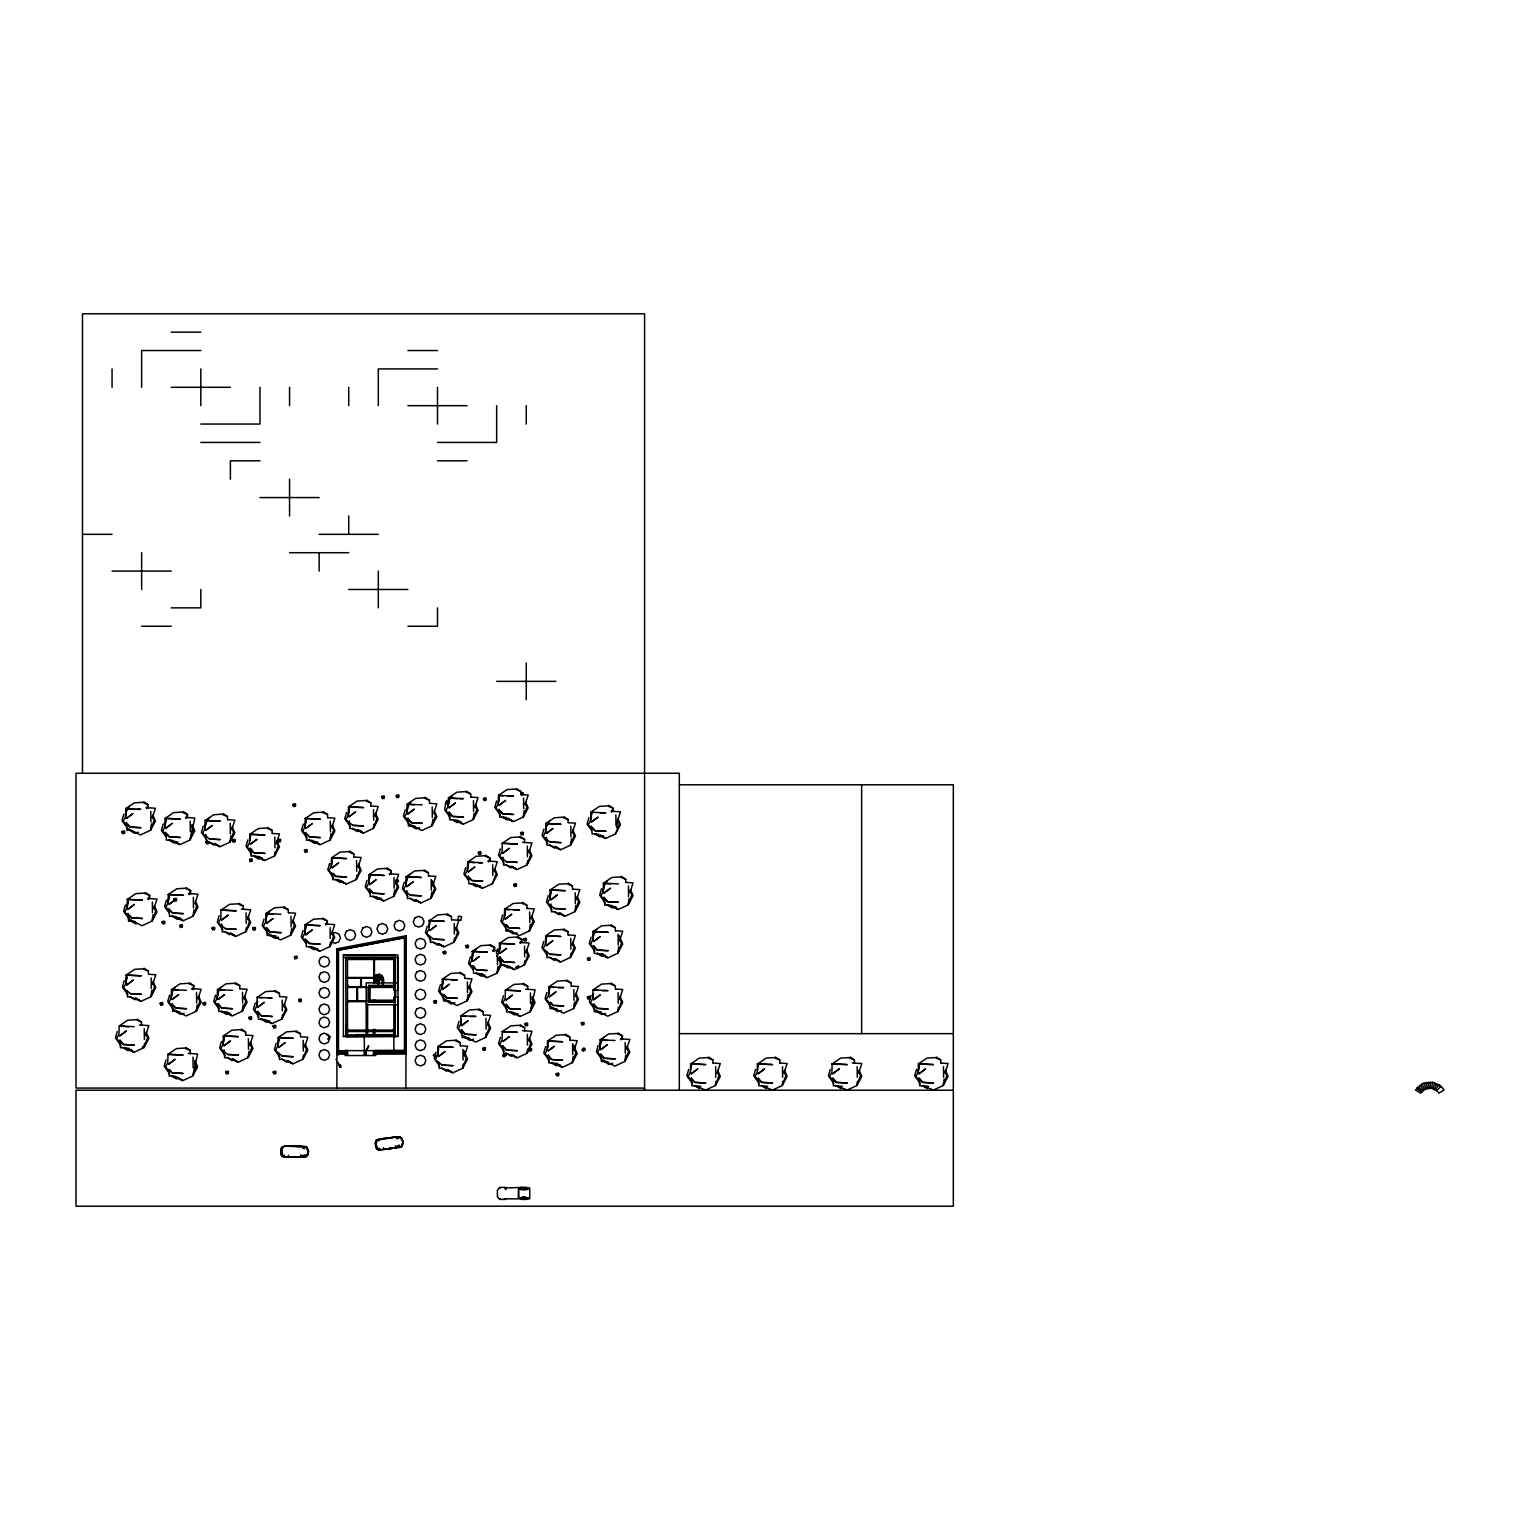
<?xml version="1.0" encoding="UTF-8"?>
<svg xmlns="http://www.w3.org/2000/svg" width="1520" height="1520" viewBox="0 0 1520 1520"><rect width="100%" height="100%" fill="white"/><g stroke="black" fill="none" stroke-linecap="round" stroke-linejoin="round"><path stroke-width="1.5" d="M395.276 1036.203L346.066 1036.621L346.066 1024.974M529.207 1049.883C533.843 1048.477 528.2 1051.859 530.005 1048.781M382.204 986.138C389.709 969.722 365.142 973.579 379.031 982.186C367.213 976.79 387.144 969.969 382.071 982.813M284.506 1155.257L284.487 1157.005L288.458 1157.043L288.477 1155.295M300.865 1155.409L300.846 1157.157L304.817 1157.195L307.724 1155.466L308.579 1151.058L306.907 1146.935L284.639 1146.118L281.238 1147.752L281.181 1155.276L282.872 1156.739L304.665 1157.176L304.836 1155.447M288.724 1157.043L301.245 1157.062L300.599 1154.915M305.102 1154.896L304.912 1156.853M382.318 980.419L382.432 979.317M395.732 1147.828L383.933 1149.348L401.85 1146.612L403.047 1142.337L401.698 1138.043L399.779 1136.77L394.687 1137.15M127.661 824.087L129.998 827.127L140.752 827.697L129.998 827.127L123.158 821.56L125.552 816.734L125.761 808.602L134.254 802.864L142.272 802.332L147.934 804.612L148.143 807.88M129.238 914.869L131.575 917.909L142.329 918.479L131.575 917.909L124.735 912.342L127.129 907.535L127.338 899.384L135.831 893.646L143.849 893.114L149.511 895.394L149.72 898.681M130.378 993.624L141.113 994.194L130.378 993.624L123.538 988.057L125.932 983.231L126.141 975.099L134.634 969.361L142.633 968.829L148.314 971.109L148.504 974.377M167.048 833.834L169.385 836.874L180.139 837.463L169.385 836.874L162.564 831.307L164.939 826.5L165.167 818.368L173.66 812.611L181.659 812.079L187.34 814.378L187.53 817.646M170.202 910.005L172.539 913.045L183.293 913.634L172.539 913.045L165.718 907.478L168.093 902.671L168.302 894.52L176.814 888.782L184.813 888.25L190.475 890.53L190.684 893.817M173.375 1005.081L175.712 1008.121L186.466 1008.71L175.712 1008.121L168.891 1002.554L171.266 997.747L171.494 989.615L179.987 983.858L187.986 983.326L193.667 985.625L193.857 988.893M209.418 839.002L220.172 839.572L209.418 839.002L202.597 833.435L204.972 828.628L205.2 820.477L213.693 814.739L221.692 814.207L227.373 816.487L227.563 819.755M227.658 1012.054L218.728 1011.427L218.196 1003.542L221.692 1008.102L232.446 1008.691L221.692 1008.102L214.871 1002.535L217.265 997.728L217.474 989.596L225.967 983.839L233.966 983.307L239.647 985.606L239.837 988.874M227.582 1054.462L238.336 1055.032L227.582 1054.462L220.761 1048.895L223.136 1044.069L223.364 1035.937L231.857 1030.199L239.856 1029.667L245.537 1031.947L245.727 1035.215M265.221 1019.54L258.438 1019.198L257.887 1011.313L261.402 1015.873L272.156 1016.462L261.402 1015.873L254.562 1010.306L256.956 1005.499L257.165 997.367L265.658 991.61L273.676 991.078L279.338 993.377L279.547 996.645M276.127 935.997L267.197 935.389L266.665 927.504L270.161 932.064L280.915 932.634L270.161 932.064L263.34 926.497L265.734 921.671L265.943 913.539L274.436 907.801L282.435 907.269L288.116 909.549L288.306 912.817M282.378 1056.115L293.132 1056.704L282.378 1056.115L275.538 1050.548L277.932 1045.741L278.141 1037.59L286.634 1031.852L294.652 1031.32L300.314 1033.619L300.523 1036.887M307.135 833.967L309.491 837.007L320.226 837.577L309.491 837.007L302.651 831.44L305.045 826.614L305.254 818.482L313.747 812.744L321.746 812.212L327.427 814.492L327.617 817.76M306.945 940.424L309.301 943.464L320.036 944.053L309.301 943.464L302.461 937.897L304.855 933.09L305.064 924.939L313.557 919.201L321.556 918.669L327.237 920.968L327.427 924.236M333.431 873.354L335.768 876.394L346.522 876.964L335.768 876.394L328.928 870.827L331.322 866.001L331.531 857.869L340.024 852.131L348.023 851.599L353.704 853.879L353.913 857.147M352.754 825.36L363.508 825.93L352.754 825.36L345.933 819.793L348.308 814.986L348.536 806.835L357.029 801.097L365.028 800.565L370.709 802.845L370.899 806.132M370.861 890.207L373.198 893.247L383.952 893.836L373.198 893.247L366.358 887.68L368.752 882.873L368.961 874.741L377.454 868.984L385.472 868.452L391.134 870.751L391.343 874.019M415.226 826.348L408.424 826.006L407.892 818.121L411.407 822.681L422.142 823.27L411.407 822.681L404.567 817.114L406.961 812.307L407.17 804.175L415.663 798.418L423.662 797.886L429.343 800.185L429.533 803.453M410.381 895.242L421.135 895.831L410.381 895.242L403.541 889.675L405.935 884.868L406.144 876.736L414.637 870.979L422.636 870.447L428.317 872.746L428.526 876.014M442.149 1065.102L452.903 1065.691L442.149 1065.102L435.328 1059.535L437.722 1054.728L437.931 1046.596L446.424 1040.839L454.423 1040.326L460.104 1042.606L460.294 1045.874M444.22 994.688L446.557 997.728L457.311 998.298L446.557 997.728L439.736 992.161L442.111 987.335L442.339 979.203L450.832 973.465L458.831 972.933L464.512 975.213L464.702 978.481M458.603 820.382L449.692 819.774L449.141 811.87L452.656 816.43L463.41 817.019L452.656 816.43L445.816 810.882L448.21 806.056L448.419 797.924L456.931 792.186L464.93 791.654L470.592 793.934L470.801 797.202M468.996 1037.894L462.194 1037.571L461.662 1029.686L465.177 1034.246L475.912 1034.816L465.177 1034.246L458.337 1028.679L460.731 1023.853L460.94 1015.721L469.433 1009.983L477.432 1009.451L483.113 1011.731L483.303 1014.999M469.547 877.515L471.884 880.555L482.638 881.125L471.884 880.555L465.044 874.988L467.438 870.162L467.647 862.03L476.14 856.292L484.139 855.76L489.82 858.04L490.029 861.308M482.467 973.864L473.556 973.256L473.024 965.371L476.52 969.931L487.274 970.501L476.52 969.931L469.699 964.364L472.074 959.538L472.302 951.406L480.795 945.668L488.794 945.136L494.475 947.416L494.665 950.684M500.403 810.844L502.74 813.884L513.494 814.473L502.74 813.884L495.919 808.317L498.313 803.51L498.522 795.378L507.015 789.621L515.014 789.089L520.695 791.388L520.885 794.656M507.547 965.542L500.764 965.2L500.213 957.315L503.728 961.875L514.482 962.464L503.728 961.875L496.907 956.308L499.282 951.501L499.491 943.35L508.003 937.612L516.002 937.08L521.664 939.379L521.873 942.647M506.521 924.73L508.858 927.77L519.612 928.359L508.858 927.77L502.018 922.203L504.412 917.396L504.621 909.245L513.114 903.507L521.132 902.975L526.794 905.274L527.003 908.542M550.05 842.023L560.785 842.612L550.05 842.023L543.21 836.456L545.604 831.649L545.813 823.498L554.306 817.76L562.305 817.228L567.986 819.508L568.176 822.795M549.936 954.275L560.69 954.845L549.936 954.275L543.115 948.708L545.509 943.882L545.718 935.75L554.211 930.012L562.21 929.48L567.891 931.76L568.081 935.028M554.401 908.504L565.155 909.074L554.401 908.504L547.58 902.937L549.955 898.111L550.164 889.979L558.676 884.241L566.675 883.709L572.337 885.989L572.546 889.257M557.707 1063.487L548.796 1062.879L548.264 1054.994L551.76 1059.554L562.514 1060.124L551.76 1059.554L544.939 1053.987L547.314 1049.161L547.542 1041.029L556.035 1035.291L564.034 1034.759L569.715 1037.039L569.905 1040.307M555.218 1005.499L563.806 1005.974L553.071 1005.385L546.231 999.818L548.625 995.011L548.834 986.879L557.327 981.122L565.326 980.59L571.007 982.889L571.216 986.157M592.724 827.64L595.061 830.68L605.815 831.269L595.061 830.68L588.221 825.113L590.615 820.306L590.824 812.174L599.317 806.417L607.335 805.885L612.997 808.184L613.206 811.452M603.231 954.047L594.301 953.439L593.769 945.554L597.265 950.114L608.019 950.684L597.265 950.114L590.444 944.547L592.838 939.721L593.047 931.589L601.54 925.851L609.539 925.319L615.22 927.599L615.41 930.867M601.103 1012.054L594.301 1011.712L593.769 1003.827L597.265 1008.387L608.019 1008.976L597.265 1008.387L590.444 1002.82L592.838 998.013L593.047 989.881L601.54 984.124L609.539 983.592L615.22 985.891L615.41 989.159M611.458 905.388L604.675 905.046L604.124 897.161L607.639 901.721L618.393 902.31L607.639 901.721L600.799 896.154L603.193 891.347L603.402 883.215L611.914 877.458L619.913 876.945L625.575 879.225L625.784 882.493M602.015 1055.26L604.352 1058.3L615.106 1058.87L604.352 1058.3L597.531 1052.733L599.906 1047.926L600.115 1039.775L608.627 1034.037L616.626 1033.505L622.288 1035.785L622.497 1039.072M928.625 1086.344L919.695 1085.717L919.163 1077.832L922.678 1082.392L933.413 1082.981L922.678 1082.392L915.838 1076.825L918.232 1072.018L918.441 1063.886L926.934 1058.129L934.933 1057.597L940.614 1059.896L940.804 1063.164M339.245 1065.083C342.114 1065.482 337.782 1065.881 338.96 1064.38M1430.187 1088.092L1430.415 1082.088M395.979 881.448C400.216 880.821 395.675 882.208 396.017 880.802M521.037 794.105C520.999 795.473 524.134 791.35 522.272 794.903M379.639 978.177C387.391 970.862 371.982 979.393 381.824 980.172M522.044 1199.337L520.657 1197.95M151.449 823.916L150.499 830.281L140.448 834.936L127.604 828.381M153.026 914.698L152.076 921.063L142.044 925.737L129.181 919.163L123.595 911.297L125.4 905.008M151.829 990.413L150.879 996.778L140.828 1001.433L135.47 997.975L140.6 1001.053L129.922 996.702L127.414 996.949L126.996 991.04M144.571 1043.404L143.925 1047.641L133.893 1052.315L128.535 1048.857L133.665 1051.935L122.987 1047.584L120.46 1047.812L119.928 1039.927L123.424 1044.487L134.178 1045.076L123.424 1044.487L116.603 1038.92L118.978 1034.113L119.206 1025.962L127.699 1020.224L135.698 1019.692L141.379 1021.991L141.569 1025.259M193.99 909.834L193.04 916.199L183.008 920.873L177.65 917.396L182.761 920.474L172.102 916.142L169.575 916.37L169.024 908.485M197.182 1004.91L196.213 1011.275L186.181 1015.949L173.318 1009.375L167.732 1001.509L169.556 995.22M230.888 835.791L229.919 842.156L219.887 846.83L214.529 843.353L219.659 846.431L208.981 842.08L206.454 842.327L205.922 834.442M246.411 927.523L245.765 931.76L235.733 936.434L230.375 932.976L235.505 936.054L224.827 931.703L222.3 931.931L221.768 924.046M243.162 1004.891L242.193 1011.256L232.161 1015.93L226.803 1012.472L231.933 1015.55L221.255 1011.199L226.233 1014.258L230.014 1013.156M275.158 851.713L274.531 855.969L264.48 860.624L259.122 857.166L264.252 860.244L253.574 855.893L251.066 856.121L250.515 848.236L254.03 852.796L264.765 853.385L254.03 852.796L247.19 847.248L249.584 842.422L249.793 834.29L258.286 828.552L266.285 828.02L271.966 830.3L272.175 833.568M249.052 1051.251L248.083 1057.616L238.051 1062.29L232.693 1058.813L237.823 1061.891L227.145 1057.54L224.618 1057.787L224.086 1049.902M291.631 928.853L290.662 935.218L280.63 939.873L267.786 933.318L262.2 925.452L264.005 919.144M282.53 1014.79L281.903 1019.027L271.871 1023.701L266.513 1020.243L271.624 1023.321L260.965 1018.97L265.924 1022.029L269.705 1020.927M330.942 833.796L329.992 840.161L319.941 844.816L314.583 841.358L319.713 844.436L309.035 840.085L306.508 840.332L305.976 832.447M303.506 1055.032L302.879 1059.269L292.828 1063.943L287.489 1060.466L292.6 1063.563L281.941 1059.212L279.414 1059.44L278.996 1053.531M330.429 942.381L329.802 946.618L319.751 951.292L314.393 947.815L319.523 950.912L308.845 946.561L306.318 946.789L305.786 938.904M356.896 875.292L356.269 879.548L346.218 884.203L340.879 880.745L345.99 883.823L335.331 879.472L332.804 879.719L332.386 873.791M373.901 824.277L373.255 828.514L363.223 833.188L357.865 829.711L362.995 832.789L352.317 828.457L349.79 828.685L349.258 820.8M394.649 890.036L393.699 896.401L383.648 901.075L378.309 897.617L383.42 900.695L372.761 896.344L370.234 896.572L369.683 888.687M432.858 819.47L431.908 825.835L421.857 830.509L409.013 823.935L403.427 816.069L405.232 809.78M431.832 892.031L430.882 898.396L420.831 903.07L415.473 899.612L420.603 902.69L409.944 898.339L407.417 898.567L406.866 890.682M454.556 938.049L453.91 942.286L443.878 946.941L438.52 943.483L443.65 946.561L432.972 942.21L430.445 942.457L430.046 936.548M474.107 813.238L473.157 819.603L463.125 824.258L457.767 820.8L462.878 823.878L452.219 819.527L457.178 822.586L460.959 821.503M468.008 994.517L467.058 1000.882L457.026 1005.537L444.163 998.982L438.577 991.116L440.401 984.808M463.296 1064.019L462.65 1068.275L452.618 1072.93L447.26 1069.472L452.39 1072.55L441.712 1068.199L439.185 1068.427L438.786 1062.518M486.305 1033.144L485.659 1037.4L475.627 1042.055L462.783 1035.5L457.197 1027.634L459.002 1021.326M497.99 966.72L497.021 973.085L486.989 977.74L481.631 974.282L486.761 977.36L476.083 973.009L481.042 976.068L484.842 974.985M524.21 810.673L523.241 817.038L513.209 821.712L507.851 818.254L512.981 821.332L502.303 816.981L499.776 817.209L499.244 809.324M527.63 860.719L527.003 864.956L516.971 869.63L511.613 866.172L516.724 869.25L506.065 864.899L503.538 865.127L502.987 857.242M524.875 960.792L524.229 965.029L514.197 969.703L508.839 966.226L513.95 969.323L503.291 964.972L508.25 968.031M530.309 924.559L529.359 930.924L519.327 935.598L506.464 929.024L500.878 921.158L502.702 914.869M527.668 1049.047L527.041 1053.284L517.009 1057.939L511.651 1054.481L516.762 1057.559L506.103 1053.208L503.576 1053.455L503.025 1045.57M571.501 838.812L570.551 845.177L560.5 849.851L555.142 846.374L560.272 849.452L549.594 845.12L547.086 845.348L546.535 837.463M575.852 905.293L574.902 911.658L564.87 916.313L559.512 912.855L564.623 915.933L553.964 911.582L551.437 911.829L550.886 903.944M571.083 953.192L570.437 957.429L560.405 962.084L555.047 958.626L560.177 961.704L549.499 957.353L546.972 957.6L546.573 951.691M574.522 1002.174L573.572 1008.539L563.521 1013.213L550.677 1006.639L545.091 998.773L546.896 992.484M573.23 1056.343L572.261 1062.708L562.229 1067.363L556.871 1063.905L562.001 1066.983L551.323 1062.632L556.282 1065.691L560.082 1064.608M616.512 827.469L617.88 818.596L620.483 824.676L615.562 833.834L605.511 838.508L600.172 835.05L605.283 838.128L594.624 833.777L592.097 834.005L591.546 826.12M618.735 946.903L617.766 953.268L607.734 957.923L602.376 954.465L607.506 957.543L596.828 953.192L601.806 956.251L605.587 955.168M629.09 898.529L628.14 904.894L618.108 909.549L612.75 906.091L617.861 909.169L607.202 904.818L612.161 907.877L615.961 906.794M618.412 1007.304L617.766 1011.541L607.734 1016.215L594.89 1009.641L589.304 1001.775L591.109 995.486M625.803 1055.089L624.853 1061.454L614.821 1066.128L601.958 1059.554L596.372 1051.688L598.196 1045.399M715.996 1081.309L715.35 1085.546L705.318 1090.22M782.838 1081.309L782.211 1085.546L772.179 1090.22M857.489 1081.309L856.843 1085.546L846.811 1090.22M944.129 1079.181L943.179 1085.546L933.128 1090.22M125.552 816.734L126.844 808.165L125.742 815.1M127.129 907.535L128.421 898.947L127.319 905.882M125.932 983.231L126.901 976.809M164.939 826.5L166.25 817.912L165.129 824.866M168.093 902.671L169.404 894.083L168.283 901.018M171.266 997.747L172.577 989.159L171.456 996.113M204.972 828.628L206.283 820.04L205.162 826.975M217.265 997.728L218.557 989.14M223.136 1044.069L224.124 1037.647M265.734 921.671L267.026 913.102L265.924 920.037M256.956 1005.499L257.602 1001.205M305.045 826.614L306.337 818.045L305.235 824.98M277.932 1045.741L278.901 1039.3M304.855 933.09L306.147 924.502L305.045 931.437M331.322 866.001L331.968 861.707M348.308 814.986L349.619 806.398L348.498 813.333M368.752 882.873L370.044 874.285L368.942 881.239M406.961 812.307L408.253 803.719L407.151 810.654M405.935 884.868L407.227 876.28L406.125 883.234M448.21 806.056L449.502 797.468L448.4 804.422M442.111 987.335L443.099 980.913M437.722 1054.728L438.368 1050.434M467.438 870.162L468.73 861.593L467.628 868.528M460.731 1023.853L461.377 1019.559M472.074 959.538L473.385 950.95L472.264 957.904M498.313 803.51L499.282 797.069M499.282 951.501L500.593 942.913L499.472 949.848M504.412 917.396L505.381 910.955L504.602 915.743M545.604 831.649L546.896 823.061L545.794 829.996M549.955 898.111L550.943 891.689M545.509 943.882L546.478 937.46M548.625 995.011L549.594 988.57M547.314 1049.161L548.625 1040.573L547.504 1047.527M590.615 820.306L591.907 811.718L590.805 818.672M592.838 939.721L594.13 931.133L593.028 938.087M603.193 891.347L604.504 882.759M592.838 998.013L593.484 993.719M599.906 1047.926L601.217 1039.338L600.096 1046.273M918.232 1072.018L919.524 1063.43L918.422 1070.384M126.122 981.597L126.863 976.961M217.436 996.094L218.177 991.458M249.774 840.788L250.876 833.834M223.326 1042.435L224.067 1037.818M278.122 1044.088L278.863 1039.471M331.512 864.367L332.253 859.731M429.172 927.105L430.274 920.17L437.684 914.869L445.683 914.337L451.364 916.617L451.554 919.885M442.301 985.701L443.042 981.065M437.893 1053.094L438.634 1048.458M498.484 801.876L499.225 797.24M550.145 896.477L550.886 891.841M545.699 942.248L546.44 937.612M548.815 993.377L549.556 988.741M603.383 889.713L604.124 885.077M690.593 1070.384L691.714 1063.43L699.124 1058.129L707.123 1057.597L712.785 1059.896L712.994 1063.164M757.454 1070.384L758.556 1063.43L765.985 1058.129L773.984 1057.597L779.646 1059.896L779.855 1063.164M152.399 817.551L152.817 815.043L155.42 821.104L150.499 830.281L154.28 820.04L152.399 817.551L155.42 808.26L146.015 807.652M153.976 908.333L154.394 905.825L156.997 911.905L152.076 921.063L155.857 910.822L153.976 908.333L156.997 899.042L147.592 898.434M152.779 984.048L153.197 981.54L155.8 987.601L150.879 996.778L154.66 986.537L152.779 984.048L155.8 974.757L148.732 974.301M145.844 1034.911L146.243 1032.403L148.846 1038.483L143.925 1047.641L147.706 1037.419L145.844 1034.911L148.865 1025.62L139.441 1025.012M198.132 998.545L198.531 996.037L201.134 1002.117L196.213 1011.275L199.994 1001.053L198.132 998.545L201.153 989.254L191.729 988.665M231.838 829.426L232.237 826.918L234.84 832.998L229.919 842.156L233.7 831.915L231.838 829.426L234.859 820.135L227.791 819.679M247.684 919.03L248.102 916.541L250.686 922.602L245.765 931.76L249.565 921.538L247.684 919.03L250.705 909.739L241.281 909.15M244.112 998.526L244.53 996.037L247.114 1002.098L242.193 1011.256L245.974 1001.034L244.112 998.526L247.133 989.235L240.065 988.779M276.431 843.239L276.849 840.731L279.452 846.792L274.531 855.969L278.312 845.728L276.431 843.239L279.452 833.929L272.384 833.492M250.002 1044.886L250.401 1042.378L253.004 1048.439L248.083 1057.616L251.864 1047.375L250.002 1044.886L253.023 1035.595L245.955 1035.139M292.581 922.488L292.999 919.98L295.602 926.041L290.662 935.218L294.462 924.977L292.581 922.488L295.602 913.197L288.534 912.741M283.803 1006.297L284.221 1003.789L286.824 1009.869L281.903 1019.027L285.684 1008.805L283.803 1006.297L286.824 997.006L279.775 996.55M331.892 827.431L332.31 824.923L334.913 830.984L329.992 840.161L333.773 829.92L331.892 827.431L334.913 818.14L327.845 817.684M304.779 1046.539L305.197 1044.031L307.8 1050.111L302.879 1059.269L306.66 1049.047L304.779 1046.539L307.8 1037.248L300.751 1036.792M358.169 866.818L358.587 864.31L361.19 870.371L356.269 879.548L360.05 869.307L358.169 866.818L361.19 857.508L354.122 857.071M375.174 815.784L375.573 813.276L378.176 819.356L373.255 828.514L377.036 818.292L375.174 815.784L378.195 806.493L371.127 806.037M433.2 883.177L435.803 889.238L430.882 898.396L434.663 888.174L432.782 885.666L432.402 880.821M475.057 806.873L475.475 804.365L478.078 810.426L473.157 819.603L476.938 809.362L475.057 806.873L478.078 797.563L471.029 797.126M455.829 929.556L456.247 927.048L458.85 933.109L453.91 942.286L457.71 932.045L455.829 929.556L458.85 920.265L451.782 919.809M468.977 988.152L469.376 985.644L471.979 991.705L467.058 1000.882L470.839 990.641L468.977 988.152L471.979 978.861L464.93 978.405M492.385 883.709L496.166 873.468L494.285 870.979L494.703 868.471L497.306 874.532L492.385 883.709L482.334 888.364L476.995 884.906L482.106 887.984L471.447 883.633L468.92 883.88L468.369 875.995M464.968 1053.037L467.571 1059.098L462.65 1068.275L466.431 1058.034L464.569 1055.545L464.17 1050.681M487.578 1024.67L487.996 1022.162L490.599 1028.223L485.659 1037.4L489.459 1027.159L487.578 1024.67L490.599 1015.36L483.531 1014.923M501.942 963.908L497.021 973.085L500.802 962.844L498.94 960.355L499.339 957.847L501.087 961.894M525.16 804.308L525.559 801.8L528.162 807.88L523.241 817.038L527.022 806.816L525.16 804.308L528.181 795.017L521.113 794.561M528.903 852.226L529.321 849.737L531.924 855.798L527.003 864.956L530.784 854.734L528.903 852.226L531.924 842.935L522.519 842.346M531.259 918.194L531.677 915.686L534.28 921.766L529.359 930.924L533.14 920.702L531.259 918.194L534.28 908.903L527.231 908.447M526.148 952.299L526.547 949.791L529.15 955.871L524.229 965.029L528.01 954.807L526.148 952.299L529.15 943.008L519.745 942.4M528.96 1040.554L529.359 1038.046L531.962 1044.107L527.041 1053.284L530.822 1043.043L528.96 1040.554L531.962 1031.263L522.557 1030.655M572.451 832.447L572.869 829.939L575.472 836.019L570.551 845.177L574.332 834.955L572.451 832.447L575.472 823.156L568.404 822.7M576.821 898.928L577.22 896.42L579.823 902.481L574.902 911.658L578.683 901.417L576.821 898.928L579.823 889.637L572.774 889.181M572.356 944.699L572.774 942.191L575.358 948.252L570.437 957.429L574.237 947.188L572.356 944.699L575.377 935.408L568.309 934.952M575.472 995.809L575.89 993.32L578.493 999.381L573.572 1008.539L577.353 998.317L575.472 995.809L578.493 986.518L571.425 986.062M574.579 1047.47L577.182 1053.531L572.261 1062.708L576.042 1052.467L574.18 1049.978L573.781 1045.114M620.103 938.03L622.706 944.091L617.766 953.268L621.566 943.027L619.685 940.538L619.286 935.674M630.059 892.164L630.458 889.656L633.061 895.717L628.14 904.894L631.921 894.653L630.059 892.164L633.061 882.854L626.012 882.417M619.685 998.811L620.103 996.322L622.706 1002.383L617.766 1011.541L621.566 1001.319L619.685 998.811L622.706 989.52L615.638 989.064M626.772 1048.724L627.171 1046.216L629.774 1052.296L624.853 1061.454L628.634 1051.232L626.772 1048.724L629.774 1039.433L620.369 1038.825M717.269 1072.816L717.668 1070.327L720.271 1076.388L715.35 1085.546L719.131 1075.324L717.269 1072.816L720.271 1063.525L713.222 1063.069M784.111 1072.816L784.529 1070.327L787.132 1076.388L782.211 1085.546L785.992 1075.324L784.111 1072.816L787.132 1063.525L780.083 1063.069M858.762 1072.816L859.161 1070.327L861.764 1076.388L856.843 1085.546L860.624 1075.324L858.762 1072.816L861.783 1063.525L852.359 1062.936M945.079 1072.816L945.497 1070.327L948.1 1076.388L943.179 1085.546L946.96 1075.324L945.079 1072.816L948.1 1063.525L941.032 1063.069M1432.581 1082.297L1422.853 1083.532L1415.5 1090.011L1420.63 1093.165L1425.342 1089.023L1431.555 1088.225L1432.619 1082.297L1441.321 1086.705M382.47 985.435L382.565 979.944L378.347 978.462L382.926 978.329L382.128 975.802L375.383 980.723L379.202 978.177L378.822 974.092L375.668 975.441L374.946 976.562L379.183 978.386L376.865 981.407M520.999 1199.413L526.547 1199.413L526.699 1198.292M337.877 1054.291L338.846 1054.291M405.004 1052.79L405.973 1052.79M499.453 1187.918L497.401 1189.932L497.401 1196.848L499.453 1198.862M123.823 814.207L122.018 820.515L126.483 826.804M163.229 823.973L161.405 830.281L165.889 836.57M124.203 980.704L122.398 987.012L127.984 994.878M117.268 1031.586L115.444 1037.875L121.03 1045.741M166.383 900.144L164.559 906.433L169.024 912.722M203.262 826.101L201.438 832.39L207.024 840.256M166.022 1059.953L164.217 1066.261L169.803 1074.108M219.108 915.705L217.303 921.994L222.889 929.86M247.855 839.895L246.05 846.203L251.636 854.05M215.536 995.201L213.731 1001.49L219.298 1009.356M221.426 1041.561L219.602 1047.85L225.188 1055.716M303.316 824.087L301.511 830.395L307.097 838.261M255.227 1002.972L253.422 1009.261L259.008 1017.127M303.126 930.563L301.321 936.852L305.786 943.141M276.203 1043.214L274.398 1049.503L279.984 1057.369M329.593 863.474L327.788 869.782L333.374 877.648M346.598 812.459L344.774 818.748L350.36 826.614M367.023 880.346L365.218 886.635L369.683 892.943M404.206 882.341L402.401 888.63L407.987 896.496M448.97 802.199L447.336 800.565L445.949 801.363L444.676 809.837L450.262 817.684M427.253 926.212L425.448 932.52L431.034 940.386M465.709 867.635L463.904 873.943L468.369 880.232M496.584 800.983L494.779 807.272L500.346 815.138M435.993 1052.201L434.188 1058.509L439.755 1066.356M500.346 848.901L498.522 855.19L504.108 863.056M470.364 957.011L468.54 963.319L473.024 969.608M496.356 953.173L497.572 948.974M543.875 829.122L542.07 835.411L547.656 843.277M503.481 995.771L501.657 1002.079L507.243 1009.945M500.384 1037.21L498.56 1043.518L504.146 1051.384M548.245 895.603L546.421 901.892L552.007 909.758M543.78 941.374L541.975 947.663L547.561 955.529M588.886 817.779L587.081 824.068L591.546 830.357M545.604 1046.634L543.78 1052.942L549.366 1060.808M601.483 888.82L599.659 895.128L605.245 902.975M591.109 937.194L589.304 943.502L594.89 951.368M688.693 1069.491L686.869 1075.78L692.455 1083.646M755.554 1069.491L753.73 1075.78L759.316 1083.646M830.186 1069.491L828.362 1075.78L833.948 1083.646M916.503 1069.491L914.698 1075.78L920.284 1083.646M379.012 978.633L378.689 985.853L369.436 985.853M378.784 977.816L374.604 978.709L377.948 977.93M357.333 876.261L356.516 877.648M382.622 979.811L382.907 977.816L378.898 978.69M505.856 1055.374L504.222 1057.008L502.835 1056.191L504.222 1053.74L505.856 1055.374L505.039 1053.987M585.2 1049.617L583.566 1051.232L582.179 1050.415L583.566 1047.983L585.2 1049.617L584.383 1048.23M1432.961 1088.567L1434.766 1082.829M432.782 885.666L435.803 876.375L428.735 875.919M494.285 870.979L497.306 861.688L487.901 861.08M464.569 1055.545L467.59 1046.235L460.522 1045.798M498.94 960.355L500.137 956.631M574.18 1049.978L577.201 1040.668L570.133 1040.231M619.685 940.538L622.706 931.228L615.638 930.791M615.562 833.834L619.343 823.612L617.462 821.104L620.483 811.813L611.078 811.224M378.404 977.987L376.732 974.605L378.993 978.519M368.505 1045.722L365.921 1051.859L368.771 1045.836M146.509 808.697L148.2 804.745L143.678 801.743M148.086 899.479L149.777 895.527L145.255 892.525M185.896 818.444L187.587 814.511L183.084 811.509M189.05 894.615L190.741 890.663L186.219 887.68M192.223 989.691L193.914 985.758L189.411 982.756M325.812 925.034L327.484 921.082L322.981 918.099M389.709 874.817L391.4 870.884L386.878 867.882M488.395 862.125L490.086 858.173L485.564 855.171M493.031 951.501L494.722 947.549L490.2 944.547M520.239 943.445L521.93 939.493L517.408 936.51M611.572 812.25L613.263 808.317L608.741 805.315M620.863 1039.87L622.554 1035.918L618.032 1032.935M379.43 977.854C381.691 967.822 375.003 981.293 378.309 985.853M402.42 1140.019L403.066 1143.591L401.033 1147.087L402.971 1141.615L399.779 1136.77L401.603 1138.499M1434.291 1089.08L1436.837 1083.627M458.413 916.408L457.976 919.752L460.902 920.379L461.548 916.712L458.679 916.18M127.167 810.103L129.447 806.417M206.587 821.978L208.886 818.292M172.881 991.097L175.18 987.43M218.88 991.078L221.16 987.411M267.349 915.04L269.629 911.354M408.576 805.657L410.856 801.99M449.825 799.406L452.105 795.739M407.55 878.218L409.83 874.551M547.219 824.999L549.499 821.332M473.689 952.907L475.988 949.221M604.808 884.697L607.088 881.03M594.453 933.071L596.733 929.404M601.521 1041.276L603.82 1037.609M1435.526 1089.764L1438.775 1084.71M435.727 1055.621C433.029 1055.773 433.143 1055.165 435.613 1055.583M1436.837 1090.771L1440.827 1086.268M376.865 1139.81L375.991 1140.703L378.043 1139.506M505.59 1199.204L504.336 1198.824L521.74 1198.862L520.543 1199.147M382.622 1138.689L398.487 1136.694L398.829 1138.404M526.509 1199.299L525.559 1198.862L529.739 1198.843L529.739 1187.937L525.559 1187.918L526.509 1187.481M282.929 1146.574L281.96 1147.353L284.145 1146.441M175.313 899.631L168.929 904.381L174.42 900.467M554.553 1046.121L548.169 1050.89L553.641 1046.957M129.086 917.795L128.516 919.999L131.062 920.36M520.904 792.642L523.431 793.003L522.044 795.454M395.846 879.985L397.822 879.795L398.62 881.182L396.169 882.569M143.526 1046.444L142.367 1046.9M339.701 1067.173L341.107 1066.356L340.043 1064.912M331.284 934.116L335.103 932.52L338.922 934.116L340.499 937.935L338.922 941.754L335.103 943.331L331.284 941.754M430.274 920.17L429.191 920.607L428.982 928.739L426.588 933.565L433.428 939.132L444.163 939.702L433.428 939.132M691.714 1063.43L690.612 1063.886L690.403 1072.018L688.028 1076.825L694.849 1082.392L705.603 1082.981L694.849 1082.392L691.334 1077.832L691.885 1085.717L700.796 1086.344M758.556 1063.43L757.473 1063.886L757.264 1072.018L754.87 1076.825L761.71 1082.392L772.464 1082.981L761.71 1082.392L758.195 1077.832L758.746 1085.717L767.657 1086.344M394.459 1137.34L375.934 1140.323L376.257 1148.664L378.138 1149.899L383.705 1149.462L383.496 1147.733M394.402 1137.169L382.641 1138.613M435.594 1056.685L433.143 1055.298L435.594 1053.93M207.499 840.807L205.979 842.099L206.682 843.809L208.658 843.619L208.886 841.605M529.397 1048.23L531.601 1048.781L531.601 1050.434L530.214 1051.232L528.675 1050.111M447.621 803.377L446.576 801.515L447.545 803.263M138.301 832.181L134.52 833.264L129.561 830.205L127.034 830.452L126.483 822.567M177.707 841.928L173.926 843.03L168.948 839.971L166.421 840.199L165.889 832.314M262.333 857.869L258.552 858.952L253.574 855.893L259.977 856.748M317.794 842.061L314.013 843.144L309.035 840.085L313.31 840.655M361.076 830.414L357.276 831.516L352.317 828.457M419.71 827.735L415.929 828.837L410.951 825.778M180.861 918.099L177.061 919.201L172.102 916.142L176.358 916.693M381.501 898.301L377.72 899.403L372.761 896.344L377.017 896.914M603.364 835.734L599.583 836.836L594.624 833.777L598.88 834.347M278.483 937.118L274.702 938.201L269.724 935.142M480.187 885.609L476.406 886.692L471.447 883.633L475.703 884.203M317.604 948.518L313.823 949.62L308.845 946.561L313.12 947.131M184.034 1013.175L180.234 1014.277L175.275 1011.218L172.748 1011.446L172.216 1003.561M517.161 932.824L513.38 933.926L508.421 930.867L505.894 931.095L505.476 925.186M131.746 1049.541L127.965 1050.643L122.987 1047.584L129.371 1048.439M454.879 1002.782L451.079 1003.884L446.12 1000.806L443.593 1001.053L443.194 995.144M517.959 1013.745L514.159 1014.828L509.2 1011.769L506.673 1012.016L506.122 1004.131L509.637 1008.691L520.391 1009.261L509.637 1008.691L502.816 1003.124L505.191 998.298L505.4 990.166L513.912 984.428L521.911 983.896L527.573 986.176L527.782 989.444M561.374 1010.439L557.593 1011.541L552.634 1008.482L550.107 1008.71L549.689 1002.801M473.48 1039.3L469.699 1040.383L464.721 1037.324M605.587 1013.441L601.806 1014.543L596.828 1011.484M612.674 1063.354L608.874 1064.456L603.915 1061.397L601.388 1061.625L600.837 1053.74M367.498 1047.774L367.061 1049.503M300.675 1146.251L288.8 1146.213L300.694 1146.422M383.933 1149.348L394.573 1147.847L379.81 1149.918L379.563 1148.208M522.044 1187.443L504.336 1187.956L506.065 1188.051L505.666 1189.647L505.514 1188.659M516.971 967.575L518.263 966.15L516.363 967.328M382.375 1138.632L378.442 1139.126L378.651 1140.855M396.34 1138.708L398.316 1138.461M397.233 1146.042L398.297 1145.928M379.24 1149.671L376.998 1149.006L378.062 1149.671M399.95 1147.486L395.998 1147.961L395.789 1146.232M327.693 1039.129L330.296 1036.716L326.838 1034.816M135.394 921.557L128.611 921.234L128.06 913.349M379.449 978.595L382.413 978.386M303.696 1148.702L304.665 1148.607M507.87 796.252L513.494 796.081L498.522 795.378L503.196 795.815M459.648 798.741L463.391 798.627L448.419 797.924L457.786 798.798M136.99 809.419L140.733 809.305L125.761 808.602L135.109 809.476M600.191 813.048L605.796 812.877L590.824 812.174M478.876 862.847L482.619 862.733L467.647 862.03L474.658 862.695M513.988 910.138L519.593 909.967L504.621 909.245L509.295 909.701M451.687 980.077L457.292 979.906L442.339 979.203L447.013 979.64M558.182 987.753L563.806 987.582L548.834 986.879L553.508 987.316M268.394 998.184L272.137 998.07L257.165 997.367L261.839 997.804M602.395 990.755L608.019 990.584L593.047 989.881L597.721 990.318M470.288 1016.595L475.912 1016.424L460.94 1015.721L465.614 1016.158M383.971 1149.443L396.397 1147.828L389.196 1148.512L395.732 1147.999L395.466 1145.776M499.187 1187.994L500.384 1187.956M398.468 1145.225L399.437 1145.206M288.686 1156.967L300.561 1157.157M522.329 1196.943L525.141 1196.943M171.228 332.158L200.811 332.158M200.811 350.531L141.645 350.531L141.645 387.296M407.892 350.531L437.494 350.531M437.494 368.923L378.309 368.923L378.309 405.669M171.228 387.296L230.394 387.296M407.892 405.669L467.077 405.669M200.811 424.061L259.977 424.061L259.977 387.296M200.811 442.434L259.977 442.434M437.494 442.434L496.66 442.434L496.66 405.669M259.977 460.807L230.394 460.807L230.394 479.199M437.494 460.807L467.077 460.807M259.977 497.572L319.143 497.572M82.479 534.337L112.062 534.337M319.143 534.337L378.309 534.337M289.56 552.71L348.726 552.71M112.062 571.083L171.228 571.083M348.726 589.475L407.892 589.475M171.228 607.848L200.811 607.848L200.811 589.475M141.645 626.221L171.228 626.221M407.892 626.221L437.494 626.221L437.494 607.848M496.66 681.359L555.826 681.359M679.307 784.795L953.325 784.795L953.325 1206.215L76 1206.215L76 1090.22L953.325 1090.22M343.368 954.94L397.822 954.94L397.822 990.413M343.368 957.486L397.974 957.486L397.974 1036.203L343.368 1036.203M348.061 958.911L373.293 958.911M375.288 958.911L393.3 958.911M345.933 959.481L395.276 959.481M347.491 977.493L373.863 977.493M347.491 978.196L360.677 978.196L360.677 986.708M373.863 978.196L361.38 978.196L361.38 986.708M397.936 982.889L366.187 982.889L366.206 1036.203M368.619 986.005L373.16 986.005M375.136 986.005L394.687 986.138L394.687 1001.452L368.619 1001.604M348.061 986.708L366.909 986.708L366.909 1000.882L348.061 1000.882M366.909 987.411L348.061 987.411L348.061 985.435M368.619 987.43L395.276 987.43M395.276 989.691L395.276 997.918M395.979 990.413L393.851 990.413L393.851 987.43M395.979 997.215L393.851 997.215L393.851 1000.198M368.619 1000.198L395.276 1000.198M348.061 1001.604L367.631 1001.604M395.39 1002.174L368.733 1002.174L368.733 985.435L395.39 985.435L395.276 1002.174M366.187 1004.72L397.936 1004.72M345.781 1026L347.491 1026M347.339 1026.418L345.933 1026.418L345.781 957.353L395.409 957.353L395.409 984.865M346.066 1029.534L348.061 1029.534L348.061 1031.529M395.276 1029.534L393.3 1029.534L393.3 1031.529M348.061 1030.104L373.293 1030.104M375.288 1030.104L393.3 1030.104M346.066 1031.529L395.276 1031.529M679.307 1033.657L953.325 1033.657M393.851 1034.645L356.136 1034.645L356.136 1036.64M346.845 1035.139L393.851 1035.215M346.427 1035.557L356.136 1035.557M346.845 1035.709L356.136 1035.709M347.757 1050.415L345.705 1050.415L345.705 1054.253M364.116 1050.415L366.149 1050.415M404.681 1050.491L375.136 1050.491L375.117 1054.158M404.681 1050.624L345.078 1050.624L345.078 1055.526L375.744 1055.526L375.744 1050.624M338.295 1051.061L345.933 1051.061M338.295 1051.194L345.933 1051.194M375.421 1051.346L404.947 1051.346L375.421 1051.631M338.295 1051.631L345.8 1051.631M338.295 1051.897L345.8 1051.897M403.921 1051.897L399.304 1051.346M336.889 1052.619L345.933 1052.619M373.863 1052.619L406.106 1052.619M345.933 1052.752L336.737 1052.752L336.737 948.841L406.239 935.731L406.239 1052.752L375.136 1052.752M336.889 1054.025L347.757 1054.253M364.116 1054.253L366.149 1054.253M406.106 1054.025L373.502 1054.158L373.502 1050.738M373.293 1054.367L375.326 1054.367L375.326 1050.529M644.575 1088.073L76 1088.073L76 773.262L679.307 773.262L679.307 1090.22M499.624 1187.367L505.172 1187.367M520.999 1187.367L526.547 1187.367M528.998 1197.76L518.548 1197.76L518.548 1189.02L528.998 1189.02M518.548 1189.02L518.548 1197.76M521.816 1189.362L525.73 1189.362M521.816 1197.418L525.73 1197.418M499.624 1199.413L505.172 1199.413M522.329 1189.837L525.141 1189.856M284.601 1146.099L288.553 1146.137M300.96 1146.251L304.912 1146.289M302.385 1148.018L304.38 1148.037M302.309 1155.428L304.304 1155.447M283.993 1156.663L281.865 1155.694L282.834 1156.492M499.187 1198.786L500.384 1198.824M506.502 861.802L517.256 862.391L506.502 861.802L499.662 856.235L502.056 851.428L502.265 843.296L510.777 837.539L518.776 837.007L524.438 839.306L524.647 842.574M225.264 928.606L236.018 929.195L225.264 928.606L218.443 923.039L220.837 918.232L221.046 910.1L229.539 904.343L237.538 903.811L243.219 906.11L243.409 909.378M429.761 803.358L436.829 803.814L433.808 813.105L435.689 815.613L431.908 825.835L436.829 816.677L434.226 810.597M422.142 804.878L407.17 804.175L414.181 804.821M185.402 817.418L194.826 818.007L189.886 840.047L179.854 844.702L174.496 841.244L179.626 844.322L168.948 839.971L173.204 840.541M618.374 883.918L603.402 883.215L610.432 883.861M389.215 873.791L398.62 874.38L395.599 883.671L397.48 886.179L393.699 896.401L398.62 887.243L396.017 881.182M188.556 893.57L197.961 894.178L194.959 903.469L196.821 905.977L193.04 916.199L197.961 907.041L195.358 900.961M280.915 914.242L265.943 913.539L272.954 914.204M325.318 923.989L334.723 924.597L331.702 933.888L333.583 936.396L329.802 946.618L334.723 937.46L332.12 931.38M492.537 950.456L499.605 950.912M525.654 989.216L535.059 989.824L530.138 1011.845L520.106 1016.5L514.748 1013.042L519.859 1016.12L509.2 1011.769L513.456 1012.339M232.446 990.299L217.474 989.596L224.485 990.242M186.447 990.318L171.494 989.615L178.505 990.261M615.087 1040.497L600.115 1039.775L607.145 1040.44M134.159 1026.684L119.206 1025.962L128.554 1026.855M188.214 1053.398L197.619 1053.987L192.698 1076.027L182.647 1080.682L177.308 1077.224L182.419 1080.302L171.76 1075.951L169.233 1076.179L168.815 1070.27M506.559 817.551L502.303 816.981L507.281 820.04M339.587 880.042L335.331 879.472L340.29 882.531M508.421 930.867L512.677 931.437M552.634 1008.482L556.89 1009.052M446.12 1000.806L450.376 1001.376M842.289 1086.344L833.378 1085.717L832.846 1077.832L836.342 1082.392L847.096 1082.981L836.342 1082.392L829.521 1076.825L831.896 1072.018L832.124 1063.886L840.617 1058.129L848.616 1057.597L854.297 1059.896L854.487 1063.164M603.915 1061.397L608.171 1061.948M175.275 1011.218L179.531 1011.788M176.016 1076.521L171.76 1075.951L176.719 1079.01M1431.555 1088.225L1437.16 1091.056M485.583 797.772L483.379 798.323L483.949 800.527L485.925 800.337L486.153 798.323M446.519 803.567L445.778 802.693L447.336 803.814M398.43 794.846L396.226 795.416L396.777 797.601L398.753 797.411L398.981 795.397M522.823 832.067L520.619 832.637L521.189 834.822L523.146 834.632L523.393 832.618M383.857 795.872L381.653 796.423L382.204 798.627L384.18 798.437L384.408 796.423M480.472 851.599L478.268 852.169L478.819 854.373L480.795 854.164L481.023 852.169M295.127 803.757L292.923 804.327L293.474 806.512L295.45 806.322L295.678 804.308M515.964 883.671L513.779 884.241L514.33 886.445L516.306 886.255L516.534 884.241M280.155 839.097L277.951 839.648L278.502 841.852L280.478 841.662L280.706 839.648M306.603 849.509L304.418 850.079L304.969 852.283L306.945 852.093L307.173 850.079M234.669 839.344L232.484 839.914L233.035 842.118L235.011 841.928L235.239 839.914M525.901 938.258L523.697 938.809L524.248 941.013L526.224 940.823L526.452 938.809M589.57 957.619L587.366 958.17L587.936 960.374L589.912 960.184L590.14 958.17M124.127 830.87L121.923 831.421L122.493 833.625L124.45 833.435L124.697 831.421M467.932 945.022L465.728 945.592L466.279 947.796L468.255 947.606L468.483 945.592M445.322 951.159L443.118 951.729L443.688 953.933L445.664 953.724L445.892 951.729M589.57 996.284L587.366 996.835L587.936 999.039L589.912 998.849L590.14 996.835M176.149 898.244L173.945 898.795L174.496 900.999L176.472 900.809L176.7 898.795M254.923 927.333L252.719 927.884L253.27 930.088L255.246 929.898L255.474 927.884M214.244 927.143L212.04 927.713L212.591 929.917L214.567 929.727L214.795 927.713M527.136 1022.979L524.932 1023.53L525.502 1025.734L527.478 1025.544L527.706 1023.53M181.887 924.673L179.702 925.224L180.253 927.428L182.229 927.238L182.457 925.224M435.974 1000.502L433.77 1001.072L434.321 1003.276L436.297 1003.086L436.525 1001.072M164.312 921.12L162.108 921.671L162.678 923.875L164.635 923.685L164.882 921.671M484.899 1047.584L482.714 1048.135L483.265 1050.339L485.241 1050.149L485.469 1048.135M558.334 1073.082L556.13 1073.652L556.7 1075.856L558.657 1075.647L558.904 1073.652M300.827 998.963L298.623 999.514L299.174 1001.718L301.15 1001.528L301.378 999.514M205.181 1002.288L202.977 1002.839L203.528 1005.043L205.504 1004.853L205.732 1002.839M251.161 1016.69L248.957 1017.241L249.527 1019.445L251.503 1019.255L251.731 1017.241M275.291 1025.202L273.087 1025.772L273.638 1027.976L275.614 1027.786L275.842 1025.772M162.355 1002.459L160.151 1003.029L160.702 1005.233L162.678 1005.043L162.906 1003.029M275.386 1071.125L273.182 1071.695L273.752 1073.88L275.728 1073.69L275.956 1071.676M227.943 1071.125L225.739 1071.695L226.309 1073.88L228.285 1073.69L228.513 1071.676M932.9 1089.84L922.222 1085.489L927.2 1088.548M846.583 1089.84L835.905 1085.489L840.864 1088.548M771.932 1089.84L761.273 1085.489L766.232 1088.548M705.071 1089.84L694.412 1085.489L699.371 1088.548M378.385 977.588C368.277 972.268 381.425 989.824 378.423 979.07M549.594 845.12L554.572 848.179M506.065 864.899L511.024 867.958M553.964 911.582L558.923 914.66M549.499 957.353L554.477 960.431M409.944 898.339L414.903 901.398M432.972 942.21L437.95 945.288M208.981 842.08L213.94 845.158M506.103 1053.208L511.062 1056.267M224.827 931.703L229.805 934.762M441.712 1068.199L446.69 1071.258M131.138 920.987L136.097 924.065M281.941 1059.212L286.9 1062.271M129.922 996.702L134.9 999.78M227.145 1057.54L232.104 1060.618M936.358 1057.027L940.88 1060.029M563.73 816.658L568.252 819.641M516.439 788.519L520.942 791.521M621.319 876.356L625.841 879.358M466.336 791.065L470.858 794.067M520.182 836.437L524.704 839.439M850.041 1057.027L854.544 1060.029M568.081 883.12L572.603 886.122M425.087 797.316L429.609 800.318M610.964 924.73L615.467 927.732M775.39 1057.027L779.912 1060.029M563.635 928.891L568.138 931.893M522.538 902.405L527.06 905.407M366.453 799.995L370.956 802.978M610.964 983.022L615.467 986.024M708.529 1057.027L713.051 1060.029M424.061 869.877L428.583 872.879M323.171 811.623L327.693 814.625M566.751 980.02L571.273 983.022M447.108 913.748L451.611 916.75M349.448 851.01L353.97 854.012M523.317 983.307L527.839 986.309M267.71 827.431L272.232 830.433M565.459 1034.17L569.962 1037.172M223.117 813.618L227.62 816.62M460.237 972.344L464.759 975.346M520.22 1024.746L524.742 1027.748M478.857 1008.862L483.36 1011.864M283.86 906.68L288.363 909.682M455.848 1039.737L460.351 1042.739M238.963 903.241L243.466 906.243M275.082 990.508L279.604 993.51M235.391 982.737L239.894 985.739M296.058 1030.75L300.58 1033.733M241.281 1029.078L245.784 1032.08M144.058 968.24L148.58 971.242M185.877 1047.489L190.399 1050.491M137.123 1019.122L141.626 1022.124M1416.792 1088.225L1421.466 1092.025M1417.039 1087.921L1421.599 1091.835M583.433 1022.314L583.984 1024.518L581.799 1025.088L581.457 1022.504L584.003 1022.865M251.636 858.895L252.187 861.099L249.983 861.669L249.66 859.085L252.187 859.446M296.514 956.175L297.084 958.379L294.88 958.949L294.538 956.365L297.084 956.726M515.831 967.252L518.054 967.822L518.605 965.618M1418.293 1086.591L1422.416 1090.98M550.734 1002.345L553.071 1005.385M504.203 1047.09L506.54 1050.13L517.294 1050.7L506.54 1050.13L499.7 1044.563L502.094 1039.737L502.303 1031.605L510.815 1025.867L518.814 1025.335L524.476 1027.615L524.685 1030.883M169.86 1069.814L172.197 1072.854L182.951 1073.443L172.197 1072.854L165.357 1067.287L167.751 1062.48L167.96 1054.348L176.453 1048.591L184.452 1048.078L190.133 1050.358L190.342 1053.626M1420.022 1085.185L1423.518 1090.087M337.573 1061.796L340.841 1067.515M338.979 1065.52L339.872 1067.078M1421.884 1084.026L1424.715 1089.327M1423.917 1083.114L1426.007 1088.757M1426.026 1082.487L1427.375 1088.339M526.699 1188.488L526.87 1189.856M520.657 1188.83L520.543 1187.633L520.6 1189.837M1428.211 1082.126L1428.762 1088.111M943.464 1066.641L943.597 1077.3M857.147 1066.641L857.28 1077.3M782.515 1066.641L782.629 1077.3M715.654 1066.641L715.787 1077.3M628.444 885.97L628.558 896.629M625.157 1042.53L625.29 1053.208M618.07 934.344L618.203 945.022M615.847 814.929L615.98 825.588M618.07 992.636L618.203 1003.295M575.206 892.734L575.339 903.412M573.857 989.634L573.99 1000.293M570.836 826.253L570.969 836.931M572.565 1043.784L572.698 1054.462M570.741 938.505L570.874 949.183M529.644 912L529.777 922.678M530.442 992.921L530.575 1003.599M527.307 846.051L527.421 856.71M527.345 1034.36L527.459 1045.038M523.545 798.133L523.678 808.792M524.533 946.105L524.647 956.783M497.325 954.161L497.458 964.839M492.67 864.785L492.803 875.463M485.963 1018.476L486.096 1029.154M473.442 800.679L473.575 811.338M467.362 981.958L467.495 992.636M462.954 1049.351L463.087 1060.01M454.214 923.362L454.347 934.04M432.193 806.911L432.326 817.589M431.167 879.491L431.3 890.15M393.984 877.496L394.117 888.155M373.559 809.59L373.692 820.268M356.554 860.624L356.687 871.302M330.277 821.237L330.41 831.915M330.087 927.694L330.22 938.372M303.164 1040.345L303.297 1051.023M290.966 916.294L291.099 926.972M282.188 1000.122L282.321 1010.781M274.816 837.045L274.949 847.704M248.387 1038.692L248.52 1049.37M246.069 912.855L246.202 923.514M242.497 992.351L242.63 1003.01M230.223 823.232L230.356 833.91M196.517 992.37L196.65 1003.029M193.344 897.275L193.477 907.953M190.19 821.123L190.323 831.782M192.983 1057.103L193.116 1067.762M152.361 902.139L152.494 912.817M150.784 811.357L150.917 822.035M151.164 977.854L151.297 988.532M144.229 1028.717L144.362 1039.395M861.65 784.795L861.65 1033.657M644.575 1090.22L644.575 313.785L82.479 313.785L82.479 773.262M526.243 405.669L526.243 424.061M526.243 662.986L526.243 699.751M437.494 387.296L437.494 424.061M406.106 935.902L405.916 1088.073M404.681 1052.752L404.681 937.612L338.295 950.133L338.295 1052.752M404.548 1052.752L404.548 937.783L338.447 950.247L338.447 1052.752M397.822 997.215L397.822 1036.621L343.368 1036.621L343.368 954.807L395.276 954.807L395.276 985.093M395.561 990.413L395.561 997.215M395.276 1003.903L395.276 1036.64M393.851 959.481L393.851 983.079M393.851 1003.96L393.851 1050.624M393.718 984.865L393.718 959.063L347.491 959.063L347.491 1029.534M393.3 957.486L393.3 959.538M393.3 985.435L393.3 987.43M393.3 1000.198L393.3 1002.174M378.309 571.083L378.309 607.848M375.288 957.486L375.288 959.538M375.136 985.435L375.136 987.43M375.136 1000.198L375.136 1002.174M375.288 1031.529L375.288 1029.534L373.293 1029.534L373.293 1036.203M374.718 1031.529L374.718 1036.203M374.433 959.481L374.433 983.079M373.863 959.481L373.863 983.079M373.293 957.486L373.293 959.538M373.16 985.435L373.16 987.43M373.16 1000.198L373.16 1002.174M369.873 985.853L369.873 1001.452M369.436 985.435L369.436 1002.174M367.631 1003.903L367.631 1036.203M365.94 1050.624L365.94 1054.025M364.325 1035.766L364.325 1054.025M357.561 987.411L357.561 1001.604M356.839 987.411L356.839 1000.882M348.726 387.296L348.726 405.669M348.726 515.945L348.726 534.337M348.061 957.486L348.061 959.538M348.061 1000.179L348.061 1002.174M347.491 1031.529L347.491 1036.621M347.529 1050.624L347.529 1054.025M346.845 1025.848L346.845 1036.146M346.427 1025.848L346.427 1036.146M336.889 948.955L336.889 1088.073M319.143 552.71L319.143 571.083M289.56 387.296L289.56 405.669M289.56 479.199L289.56 515.945M200.811 368.923L200.811 405.669M141.645 552.71L141.645 589.475M112.062 368.923L112.062 387.296M1435.754 1089.916A10.716 10.716 0 0 1 1438.87 1093.165L1444 1090.011A16.739 16.739 0 0 0 1439.117 1084.919M335.882 1059.383L335.882 1059.459M307.914 1150.393L308.218 1153.433L305.957 1156.948L308.579 1151.78L306.052 1146.555L307.914 1150.393M122.132 831.972C125.799 833.245 122.949 832.314 122.132 831.972M128.725 918.897C130.15 923.153 129.352 917.301 128.725 918.897M160.341 1003.561C164.027 1004.834 161.158 1003.922 160.341 1003.561M162.317 922.203C165.984 923.476 163.134 922.564 162.317 922.203M174.135 899.346C177.821 900.619 174.952 899.688 174.135 899.346M179.892 925.775C183.559 927.048 180.709 926.117 179.892 925.775M203.186 1003.39C206.853 1004.644 204.003 1003.732 203.186 1003.39M206.34 842.137C210.007 843.41 207.138 842.498 206.34 842.137M212.249 928.245C215.916 929.518 213.066 928.606 212.249 928.245M225.948 1072.227C229.615 1073.5 226.765 1072.569 225.948 1072.227M232.674 840.446C236.341 841.719 233.491 840.807 232.674 840.446M249.166 1017.792C252.833 1019.065 249.983 1018.134 249.166 1017.792M249.641 859.997C253.308 861.27 250.439 860.339 249.641 859.997M252.928 928.435C256.595 929.708 253.726 928.777 252.928 928.435M273.296 1026.304C276.963 1027.577 274.113 1026.665 273.296 1026.304M273.391 1072.227C277.058 1073.5 274.208 1072.569 273.391 1072.227M278.16 840.199C281.827 841.453 278.958 840.541 278.16 840.199M293.132 804.859C296.799 806.132 293.949 805.201 293.132 804.859M294.519 957.277C298.186 958.55 295.336 957.619 294.519 957.277M298.832 1000.065C302.499 1001.338 299.649 1000.407 298.832 1000.065M304.608 850.611C308.275 851.884 305.425 850.972 304.608 850.611M381.843 796.974C385.529 798.247 382.66 797.316 381.843 796.974M396.435 795.948C400.102 797.221 397.252 796.29 396.435 795.948M433.979 1001.604C437.646 1002.877 434.796 1001.965 433.979 1001.604M443.327 952.261C446.994 953.534 444.144 952.603 443.327 952.261M465.937 946.124C469.604 947.397 466.735 946.485 465.937 946.124M478.458 852.701C482.239 853.936 479.085 853.138 478.667 852.606M482.904 1048.686C486.571 1049.94 483.721 1049.028 482.904 1048.686M483.588 798.874C487.255 800.147 484.405 799.216 483.588 798.874M503.044 1055.089C506.711 1056.362 503.861 1055.431 503.044 1055.089M513.969 884.773C517.636 886.046 514.786 885.134 513.969 884.773M520.828 833.169C524.495 834.442 521.645 833.511 520.828 833.169M523.887 939.36C527.573 940.614 524.704 939.702 523.887 939.36M525.141 1024.081C528.808 1025.354 525.958 1024.423 525.141 1024.081M556.339 1074.184C560.006 1075.457 557.156 1074.526 556.339 1074.184M581.438 1023.416C585.105 1024.689 582.255 1023.758 581.438 1023.416M582.388 1049.332C586.055 1050.605 583.205 1049.674 582.388 1049.332M587.575 997.386C591.242 998.64 588.392 997.728 587.575 997.386M587.575 958.721C591.242 959.994 588.392 959.063 587.575 958.721M281.371 1150.146L283.043 1156.302L281.409 1151.514L283.138 1146.764L281.371 1150.146M281.029 1149.272L280.972 1153.756L281.029 1149.272M375.915 1141.957L376.124 1146.289L378.252 1149.443L376.01 1144.921L377.093 1139.981L375.915 1141.957M192.204 824.809L191.805 827.298L193.667 829.806L189.886 840.047L194.807 830.87L192.204 824.809M195.016 1060.789L194.598 1063.297L196.479 1065.786L192.698 1076.027L197.619 1066.85L195.016 1060.789M532.456 996.607L532.057 999.115L533.919 1001.604L530.138 1011.845L535.059 1002.668L532.456 996.607M320.473 957.904L318.896 961.723L320.473 965.542L324.292 967.138L328.111 965.542L329.688 961.723L328.111 957.904L324.292 956.327L320.473 957.904M320.473 973.256L318.896 977.075L320.473 980.894L324.292 982.471L328.111 980.894L329.688 977.075L328.111 973.256L324.292 971.679L320.473 973.256M320.473 989.007L318.896 992.826L320.473 996.645L324.292 998.222L328.111 996.645L329.688 992.826L328.111 989.007L324.292 987.43L320.473 989.007M346.446 931.247L344.869 935.066L346.446 938.885L350.265 940.462L354.084 938.885L355.661 935.066L354.084 931.247L350.265 929.67L346.446 931.247M320.473 1005.537L318.896 1009.356L320.473 1013.175L324.292 1014.752L328.111 1013.175L329.688 1009.356L328.111 1005.537L324.292 1003.96L320.473 1005.537M320.473 1018.571L318.896 1022.39L320.473 1026.209L324.292 1027.786L328.111 1026.209L329.688 1022.39L328.111 1018.571L324.292 1016.994L320.473 1018.571M362.767 928.055L361.19 931.874L362.767 935.693L366.586 937.27L370.405 935.693L371.982 931.874L370.405 928.055L366.586 926.478L362.767 928.055M320.473 1034.759L318.896 1038.559L320.473 1042.378L324.292 1043.974L328.111 1042.378L329.688 1038.559L328.111 1034.759L324.292 1033.163L320.473 1034.759M320.473 1051.118L318.896 1054.937L320.473 1058.756L324.292 1060.333L328.111 1058.756L329.688 1054.937L328.111 1051.118L324.292 1049.541L320.473 1051.118M378.537 925.072L376.96 928.891L378.537 932.71L382.356 934.306L386.175 932.71L387.771 928.891L386.175 925.072L382.356 923.495L378.537 925.072M338.542 1053.835L338.162 1054.728L338.542 1053.835M395.599 921.861L394.022 925.68L395.599 929.499L399.418 931.076L403.237 929.499L404.833 925.68L403.237 921.861L399.418 920.284L395.599 921.861M414.827 917.947L413.25 921.766L414.827 925.566L418.646 927.162L422.465 925.566L424.061 921.766L422.465 917.947L418.646 916.351L414.827 917.947M416.632 939.911L415.055 943.73L416.632 947.549L420.451 949.126L424.27 947.549L425.847 943.73L424.27 939.911L420.451 938.334L416.632 939.911M416.632 955.833L415.055 959.652L416.632 963.471L420.451 965.048L424.27 963.471L425.847 959.652L424.27 955.833L420.451 954.256L416.632 955.833M416.632 972.097L415.055 975.916L416.632 979.735L420.451 981.312L424.27 979.735L425.847 975.916L424.27 972.097L420.451 970.501L416.632 972.097M416.632 990.717L415.055 994.536L416.632 998.355L420.451 999.932L424.27 998.355L425.847 994.536L424.27 990.717L420.451 989.14L416.632 990.717M416.632 1009.071L415.055 1012.89L416.632 1016.709L420.451 1018.305L424.27 1016.709L425.847 1012.89L424.27 1009.071L420.451 1007.494L416.632 1009.071M416.632 1025.335L415.055 1029.154L416.632 1032.973L420.451 1034.569L424.27 1032.973L425.847 1029.154L424.27 1025.335L420.451 1023.758L416.632 1025.335M405.688 1052.334L405.308 1053.227L405.688 1052.334M416.632 1041.466L415.055 1045.285L416.632 1049.104L420.451 1050.681L424.27 1049.104L425.847 1045.285L424.27 1041.466L420.451 1039.889L416.632 1041.466M416.632 1056.78L415.055 1060.599L416.632 1064.418L420.451 1065.995L424.27 1064.418L425.847 1060.599L424.27 1056.78L420.451 1055.203L416.632 1056.78M132.772 813.694L126.388 818.463L132.772 813.694M172.178 823.46L165.794 828.229L172.178 823.46M212.211 825.569L205.827 830.338L212.211 825.569M134.349 904.476L127.965 909.245L134.349 904.476M256.804 839.382L250.42 844.151L256.804 839.382M133.152 980.191L126.768 984.96L133.152 980.191M312.265 823.574L305.881 828.343L312.265 823.574M228.057 915.192L221.673 919.961L228.057 915.192M355.547 811.927L349.163 816.696L355.547 811.927M126.217 1031.073L119.833 1035.823L126.217 1031.073M178.505 994.707L172.121 999.476L178.505 994.707M272.954 918.631L266.57 923.4L272.954 918.631M338.542 862.961L332.158 867.73L338.542 862.961M414.181 809.267L407.797 814.017L414.181 809.267M224.485 994.688L218.101 999.457L224.485 994.688M312.075 930.05L305.691 934.8L312.075 930.05M174.971 1059.44L168.587 1064.209L174.971 1059.44M455.43 803.016L449.046 807.785L455.43 803.016M375.972 879.833L369.588 884.602L375.972 879.833M264.176 1002.459L257.792 1007.228L264.176 1002.459M230.375 1041.029L223.991 1045.798L230.375 1041.029M413.155 881.828L406.771 886.597L413.155 881.828M505.533 800.47L499.149 805.239L505.533 800.47M285.152 1042.701L278.768 1047.451L285.152 1042.701M474.658 867.122L468.274 871.891L474.658 867.122M509.276 848.388L502.892 853.157L509.276 848.388M436.202 925.699L429.818 930.468L436.202 925.699M552.824 828.609L546.44 833.359L552.824 828.609M597.835 817.266L591.451 822.016L597.835 817.266M511.632 914.356L505.248 919.106L511.632 914.356M449.35 984.295L442.966 989.064L449.35 984.295M479.313 956.498L472.929 961.267L479.313 956.498M557.175 895.071L550.791 899.84L557.175 895.071M506.502 948.461L500.118 953.211L506.502 948.461M552.729 940.842L546.345 945.611L552.729 940.842M467.951 1020.813L461.567 1025.582L467.951 1020.813M610.413 888.307L604.029 893.076L610.413 888.307M444.942 1051.688L438.558 1056.457L444.942 1051.688M512.411 995.258L506.027 1000.027L512.411 995.258M600.058 936.681L593.674 941.45L600.058 936.681M555.845 991.971L549.461 996.74L555.845 991.971M509.314 1036.697L502.93 1041.466L509.314 1036.697M600.058 994.973L593.674 999.742L600.058 994.973M607.126 1044.867L600.742 1049.636L607.126 1044.867M697.623 1068.978L691.239 1073.747L697.623 1068.978M764.484 1068.978L758.1 1073.747L764.484 1068.978M839.135 1068.978L832.751 1073.747L839.135 1068.978M925.452 1068.978L919.068 1073.747L925.452 1068.978M301.34 1146.346L288.344 1146.175L301.34 1146.346M363.489 807.557L348.536 806.835L363.489 807.557M180.12 819.071L165.167 818.368L180.12 819.071M220.153 821.199L205.2 820.477L220.153 821.199M320.226 819.185L305.254 818.482L320.226 819.185M560.785 824.22L545.813 823.498L560.785 824.22M264.765 834.993L249.793 834.29L264.765 834.993M517.237 843.999L502.265 843.296L517.237 843.999M346.503 858.572L331.531 857.869L346.503 858.572M383.933 875.444L368.961 874.741L383.933 875.444M421.116 877.439L406.144 876.736L421.116 877.439M183.274 895.242L168.302 894.52L183.274 895.242M142.31 900.106L127.338 899.384L142.31 900.106M565.136 890.682L550.164 889.979L565.136 890.682M236.018 910.803L221.046 910.1L236.018 910.803M444.163 921.31L429.191 920.607L444.163 921.31M320.036 925.661L305.064 924.939L320.036 925.661M608.019 932.292L593.047 931.589L608.019 932.292M560.69 936.453L545.718 935.75L560.69 936.453M514.463 944.072L499.491 943.35L514.463 944.072M487.255 952.109L472.302 951.406L487.255 952.109M141.113 975.802L126.141 975.099L141.113 975.802M520.372 990.869L505.4 990.166L520.372 990.869M238.317 1036.64L223.364 1035.937L238.317 1036.64M293.113 1038.312L278.141 1037.59L293.113 1038.312M517.275 1032.308L502.303 1031.605L517.275 1032.308M562.495 1041.732L547.542 1041.029L562.495 1041.732M182.932 1055.051L167.96 1054.348L182.932 1055.051M452.903 1047.299L437.931 1046.596L452.903 1047.299M705.584 1064.589L690.612 1063.886L705.584 1064.589M772.445 1064.589L757.473 1063.886L772.445 1064.589M847.077 1064.589L832.124 1063.886L847.077 1064.589M933.413 1064.589L918.441 1063.886L933.413 1064.589M375.858 1147.182L375.326 1142.736L375.858 1147.182"/></g></svg>
